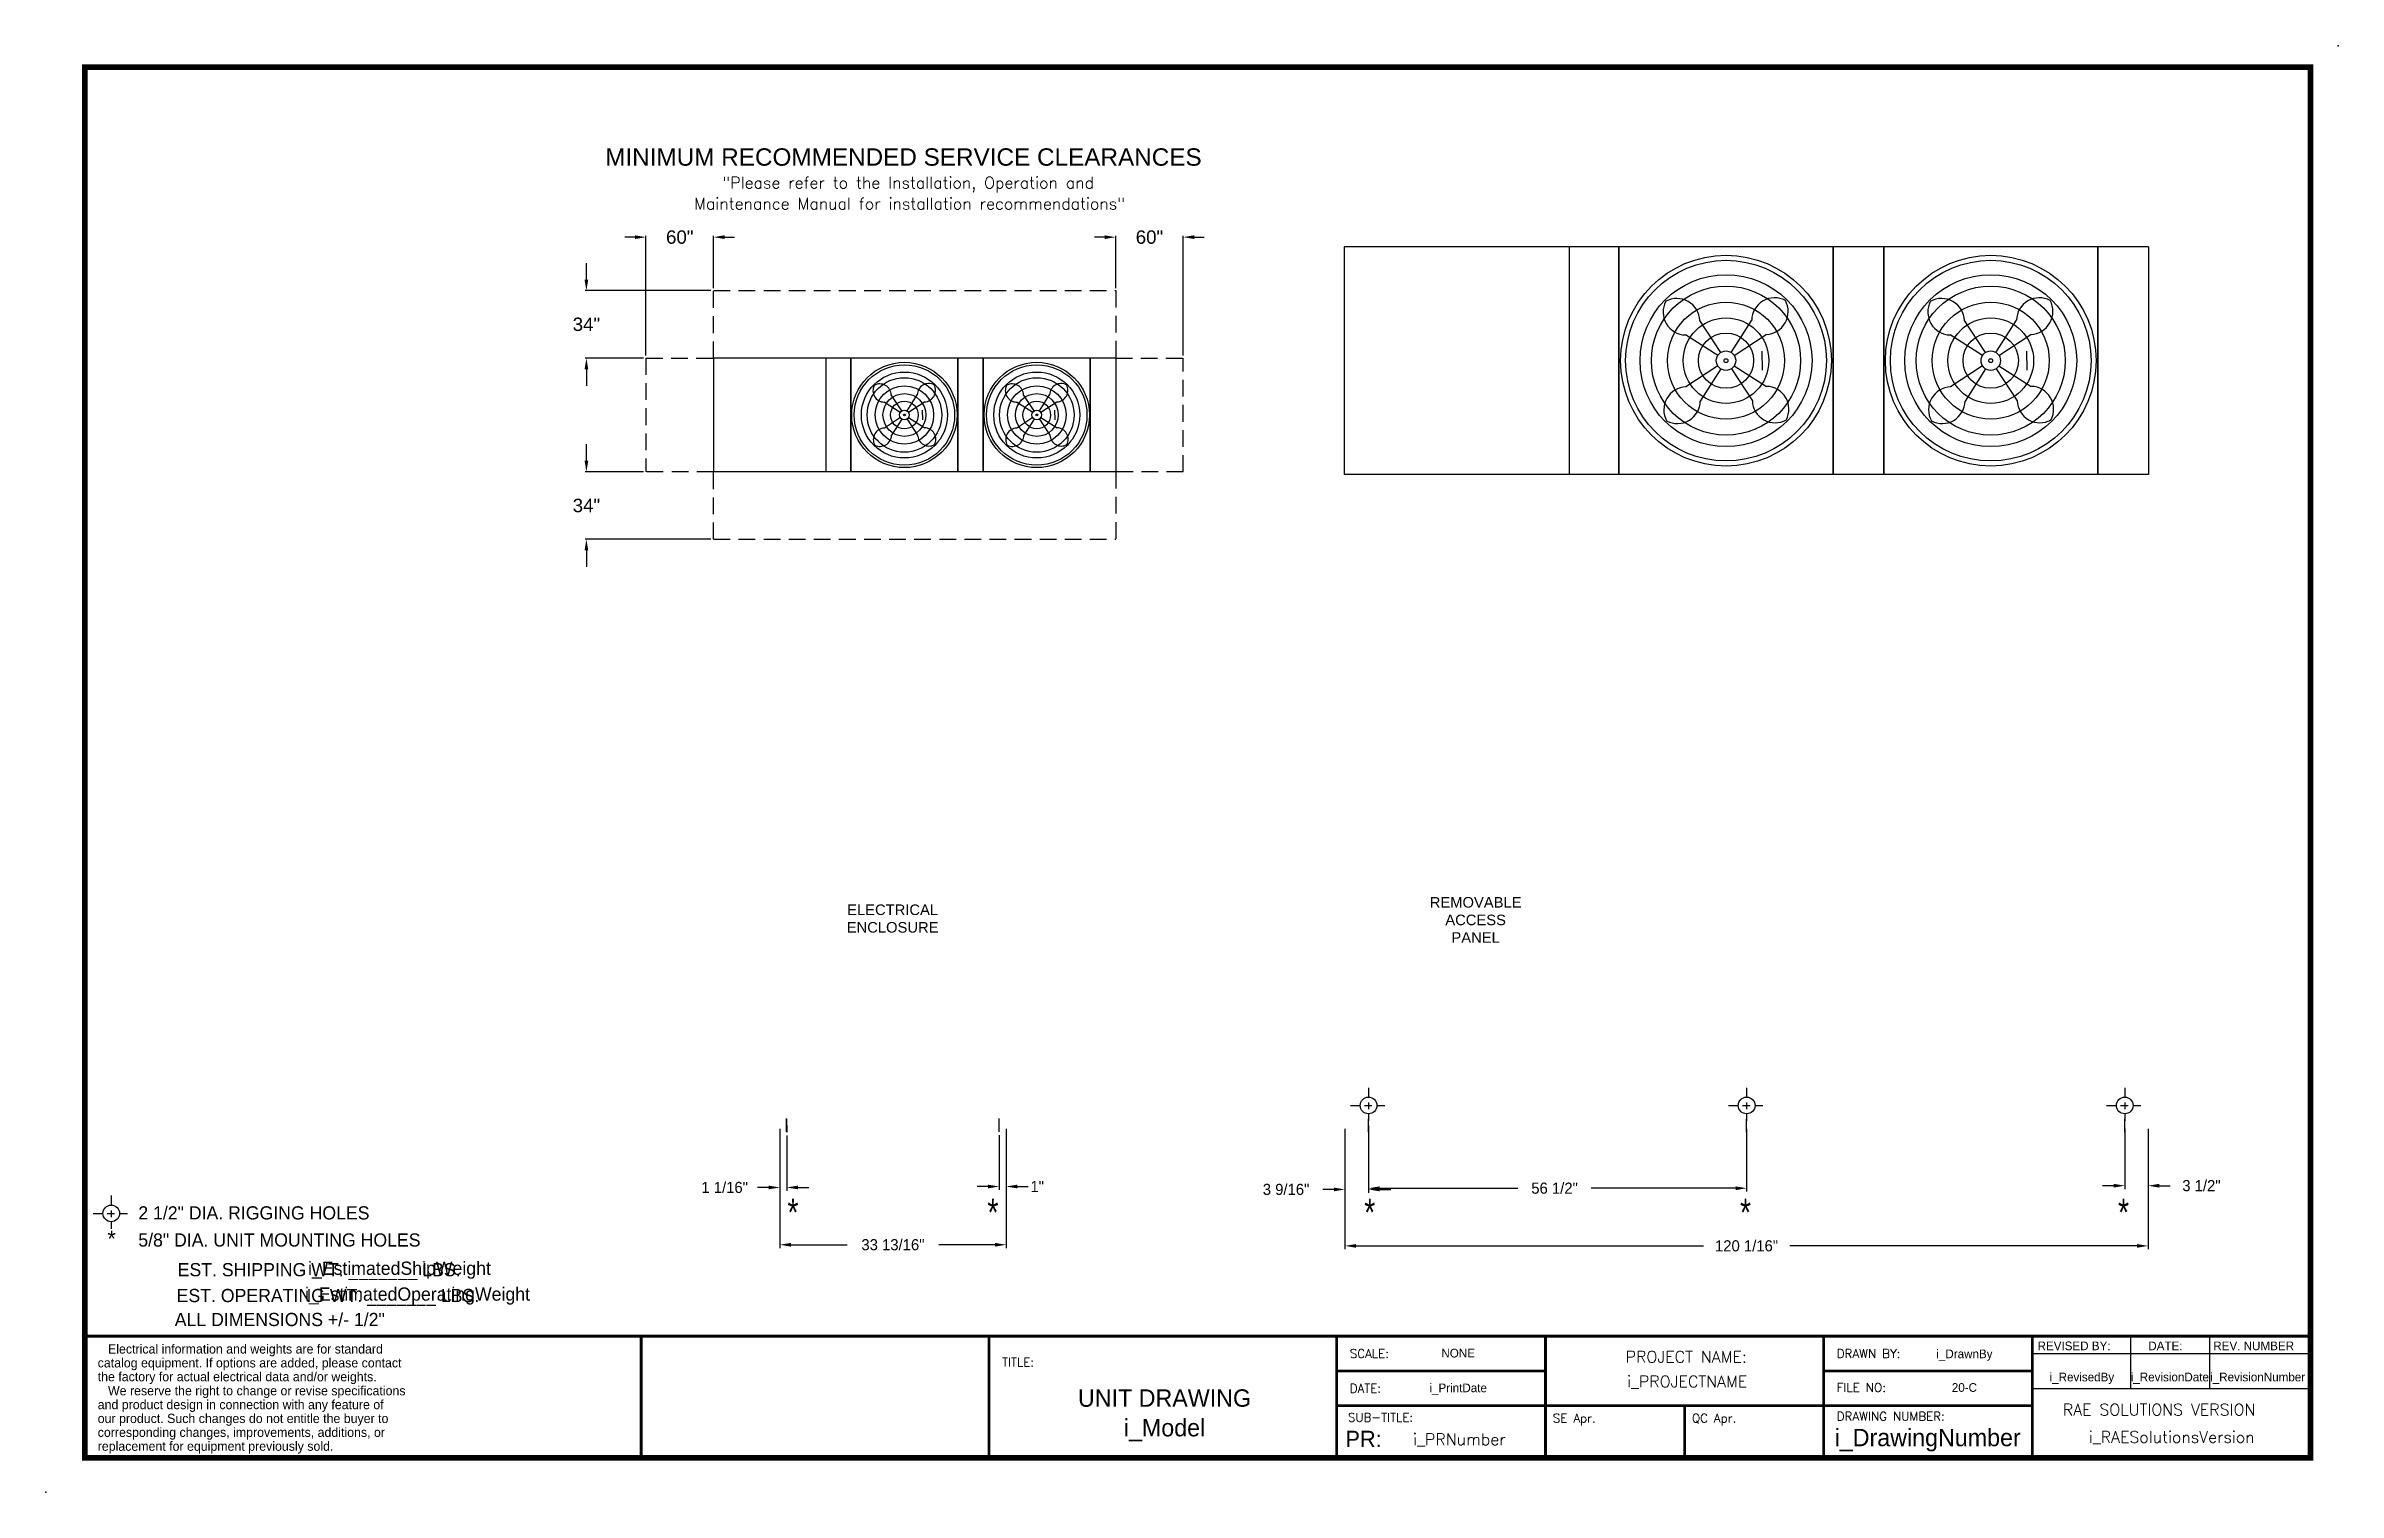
# Model space of a CAD drawing. Extents: x -20 to 322, y -9 to 207.
import ezdxf
from ezdxf.enums import TextEntityAlignment as Align

# ---------------------------------------------------------------- set-up
doc = ezdxf.new("R2010")
doc.units = 0
doc.header["$MEASUREMENT"] = 0
doc.linetypes.add('DASHED', pattern=[0.75, 0.5, -0.25])
doc.layers.get('0').update_dxf_attribs({"color": 1, "linetype": 'CONTINUOUS'})
doc.styles.add('dimentions', font='ARIAL.TTF')
doc.styles.add('SIMPLEX', font='SIMPLEX')
doc.styles.add('SLDTEXTSTYLE0', font='ARIAL.TTF', dxfattribs={"width": 0.75})
doc.dimstyles.get("Standard").update_dxf_attribs({"dimtxt": 1.66, "dimasz": 1.66, "dimexe": 0.5, "dimexo": 0.5, "dimgap": 0.5, "dimtad": 0, "dimtih": 1, "dimtoh": 1, "dimdec": 4, "dimzin": 0, "dimdsep": 46, "dimlunit": 5, "dimtxsty": 'STANDARD', "dimcen": 0.09, "dimadec": 0, "dimazin": 0, "dimtfac": 1, "dimtdec": 4, "dimtofl": 0, "dimtmove": 0, "dimatfit": 3, "dimfxl": 1, "dimfrac": 2, "dimtolj": 1, "dimtzin": 0, "dimarcsym": 0})

# ---------------------------------------------------------------- blocks, each defined once
blk = doc.blocks.new('*D20')
at = {"color": 0, "lineweight": -2}
for p, q in [((89.4, 45.24), (89.4, 27.41)), ((123.21, 45.24), (123.21, 27.41)), ((91.06, 27.91), (99.44, 27.91)), ((121.55, 27.91), (113.17, 27.91))]:
    blk.add_line(p, q, dxfattribs=at)
at = {"color": 0}
for points in [[(91.06, 28.19), (91.06, 27.63), (89.4, 27.91)], [(121.55, 28.19), (121.55, 27.63), (123.21, 27.91)]]:
    blk.add_solid(points, dxfattribs=at)
at = {"color": 0, "insert": (106.3, 27.91), "char_height": 1.66, "attachment_point": 5}
blk.add_mtext('\\A1;33 13/16"', dxfattribs=at)
blk = doc.blocks.new('*D21')
at = {"color": 0, "lineweight": -2}
for p, q in [((89.4, 45.24), (89.4, 35.97)), ((90.43, 44.24), (90.43, 35.97)), ((87.74, 36.47), (86.08, 36.47)), ((92.09, 36.47), (93.75, 36.47))]:
    blk.add_line(p, q, dxfattribs=at)
at = {"color": 0}
for points in [[(87.74, 36.75), (87.74, 36.2), (89.4, 36.47)], [(92.09, 36.75), (92.09, 36.2), (90.43, 36.47)]]:
    blk.add_solid(points, dxfattribs=at)
at = {"color": 0, "insert": (81.15, 36.47), "char_height": 1.66, "attachment_point": 5}
blk.add_mtext('\\A1;1 1/16"', dxfattribs=at)
blk = doc.blocks.new('*D22')
at = {"color": 0, "lineweight": -2}
for p, q in [((123.21, 45.24), (123.21, 36.12)), ((122.19, 44.3), (122.19, 36.12)), ((120.53, 36.62), (118.87, 36.62)), ((124.87, 36.62), (126.53, 36.62))]:
    blk.add_line(p, q, dxfattribs=at)
at = {"color": 0}
for points in [[(120.53, 36.89), (120.53, 36.34), (122.19, 36.62)], [(124.87, 36.89), (124.87, 36.34), (123.21, 36.62)]]:
    blk.add_solid(points, dxfattribs=at)
at = {"color": 0, "insert": (127.86, 36.62), "char_height": 1.66, "attachment_point": 5}
blk.add_mtext('\\A1;1"', dxfattribs=at)
blk = doc.blocks.new('*D23')
at = {"color": 0, "lineweight": -2}
for p, q in [((173.85, 45.24), (173.85, 27.24)), ((293.88, 45.24), (293.88, 27.24)), ((175.51, 27.74), (227.42, 27.74)), ((292.22, 27.74), (240.32, 27.74))]:
    blk.add_line(p, q, dxfattribs=at)
at = {"color": 0}
for points in [[(175.51, 28.02), (175.51, 27.47), (173.85, 27.74)], [(292.22, 28.02), (292.22, 27.47), (293.88, 27.74)]]:
    blk.add_solid(points, dxfattribs=at)
at = {"color": 0, "insert": (233.87, 27.74), "char_height": 1.66, "attachment_point": 5}
blk.add_mtext('\\A1;120 1/16"', dxfattribs=at)
blk = doc.blocks.new('*D24')
at = {"color": 0, "lineweight": -2}
for p, q in [((173.85, 45.24), (173.85, 35.68)), ((177.38, 45.24), (177.38, 35.68)), ((172.19, 36.18), (170.53, 36.18)), ((179.04, 36.18), (180.7, 36.18))]:
    blk.add_line(p, q, dxfattribs=at)
at = {"color": 0}
for points in [[(172.19, 36.46), (172.19, 35.9), (173.85, 36.18)], [(179.04, 36.46), (179.04, 35.9), (177.38, 36.18)]]:
    blk.add_solid(points, dxfattribs=at)
at = {"color": 0, "insert": (165.05, 36.18), "char_height": 1.66, "attachment_point": 5}
blk.add_mtext('\\A1;3 9/16"', dxfattribs=at)
blk = doc.blocks.new('*D25')
at = {"color": 0, "lineweight": -2}
for p, q in [((177.38, 45.24), (177.38, 35.86)), ((233.88, 45.24), (233.88, 35.86)), ((179.04, 36.36), (199.7, 36.36)), ((232.22, 36.36), (210.66, 36.36))]:
    blk.add_line(p, q, dxfattribs=at)
at = {"color": 0}
for points in [[(179.04, 36.64), (179.04, 36.08), (177.38, 36.36)], [(232.22, 36.64), (232.22, 36.08), (233.88, 36.36)]]:
    blk.add_solid(points, dxfattribs=at)
at = {"color": 0, "insert": (205.18, 36.36), "char_height": 1.66, "attachment_point": 5}
blk.add_mtext('\\A1;56 1/2"', dxfattribs=at)
blk = doc.blocks.new('*D26')
at = {"color": 0, "lineweight": -2}
for p, q in [((290.38, 45.24), (290.38, 36.24)), ((293.88, 45.24), (293.88, 36.24)), ((288.72, 36.74), (287.06, 36.74)), ((295.54, 36.74), (297.2, 36.74))]:
    blk.add_line(p, q, dxfattribs=at)
at = {"color": 0}
for points in [[(288.72, 37.02), (288.72, 36.46), (290.38, 36.74)], [(295.54, 37.02), (295.54, 36.46), (293.88, 36.74)]]:
    blk.add_solid(points, dxfattribs=at)
at = {"color": 0, "insert": (301.85, 36.74), "char_height": 1.66, "attachment_point": 5}
blk.add_mtext('\\A1;3 1/2"', dxfattribs=at)

msp = doc.modelspace()

# ---------------------------------------------------------------- linework, layer by layer
at = {"color": 1, "lineweight": 30, "ltscale": 5}
for p, q in [((67.73436, 178.54823), (66.2384, 178.54823)), ((69.39436, 160.83799), (69.39436, 178.72823)), ((79.48294, 170.92657), (79.48294, 178.72823)), ((79.48294, 170.92657), (79.48294, 178.72823)), ((81.14294, 178.54823), (82.6389, 178.54823)), ((137.92758, 178.54823), (136.43162, 178.54823)), ((139.58758, 170.92657), (139.58758, 178.72823)), ((139.58758, 170.92657), (139.58758, 178.72823)), ((149.67616, 160.83799), (149.67616, 178.72823)), ((151.33616, 178.54823), (152.83212, 178.54823)), ((293.94537, 177.08514), (173.73611, 177.08514)), ((173.73611, 177.08514), (173.73611, 143.08514)), ((207.36111, 177.08514), (207.36111, 143.08514)), ((214.79861, 177.08514), (214.79861, 143.08514)), ((214.79861, 143.08514), (214.79861, 177.08514)), ((246.79861, 177.08514), (246.79861, 143.08514)), ((246.79861, 143.08514), (246.79861, 177.08514)), ((254.36111, 177.08514), (254.36111, 143.08514)), ((254.36111, 143.08514), (254.36111, 177.08514)), ((286.36111, 177.08514), (286.36111, 143.08514)), ((286.36111, 143.08514), (286.36111, 177.08514)), ((293.94537, 177.08514), (293.94537, 143.08514)), ((60.49017, 172.21157), (60.49017, 174.67587)), ((79.10794, 170.55157), (60.31017, 170.55157)), ((236.14236, 161.52264), (236.20486, 158.64764)), ((275.70486, 161.52264), (275.76736, 158.64764)), ((69.01936, 160.46299), (60.31017, 160.46299)), ((69.01936, 160.46299), (60.31017, 160.46299)), ((60.49017, 158.80299), (60.49017, 156.33869)), ((79.48294, 160.46299), (79.48294, 143.46299)), ((139.58758, 160.46299), (79.48294, 160.46299)), ((96.29544, 160.46299), (96.29544, 143.46299)), ((100.01419, 160.46299), (100.01419, 143.46299)), ((100.01419, 143.46299), (100.01419, 160.46299)), ((116.01419, 160.46299), (116.01419, 143.46299)), ((116.01419, 143.46299), (116.01419, 160.46299)), ((119.79544, 160.46299), (119.79544, 143.46299)), ((119.79544, 143.46299), (119.79544, 160.46299)), ((135.79544, 160.46299), (135.79544, 143.46299)), ((135.79544, 143.46299), (135.79544, 160.46299)), ((139.58758, 160.46299), (139.58758, 143.46299)), ((110.68607, 152.68174), (110.71732, 151.24424)), ((130.46732, 152.68174), (130.49857, 151.24424)), ((60.49017, 145.12299), (60.49017, 147.58728)), ((69.01936, 143.46299), (60.31017, 143.46299)), ((69.01936, 143.46299), (60.31017, 143.46299)), ((139.58758, 143.46299), (79.48294, 143.46299)), ((293.94537, 143.08514), (173.73611, 143.08514)), ((79.10794, 133.3744), (60.31017, 133.3744)), ((60.49017, 131.7144), (60.49017, 129.25011)), ((90.41649, 44.79762), (90.41649, 46.79762)), ((90.42867, 44.73512), (90.42867, 46.73512)), ((90.42867, 45.73512), (90.42867, 44.73512)), ((122.19085, 44.79762), (122.19085, 46.79762)), ((177.38287, 44.73512), (177.38287, 46.73512)), ((177.38287, 45.73512), (177.38287, 44.73512)), ((233.88287, 44.73512), (233.88287, 46.73512)), ((290.38287, 44.73512), (290.38287, 46.73512))]:
    msp.add_line(p, q, dxfattribs=at)
at = {"color": 1, "linetype": 'DASHED', "lineweight": 30, "ltscale": 5}
for p, q in [((79.48294, 170.55157), (139.58758, 170.55157)), ((79.48294, 160.46299), (79.48294, 170.55157)), ((139.58758, 170.55157), (139.58758, 160.46299)), ((69.39436, 160.46299), (69.39436, 143.46299)), ((69.39436, 160.46299), (79.48294, 160.46299)), ((139.58758, 160.46299), (149.67616, 160.46299)), ((149.67616, 143.46299), (149.67616, 160.46299)), ((79.48294, 143.46299), (69.39436, 143.46299)), ((79.48294, 133.3744), (79.48294, 143.46299)), ((139.58758, 143.46299), (139.58758, 133.3744)), ((149.67616, 143.46299), (139.58758, 143.46299)), ((79.48294, 133.3744), (139.58758, 133.3744))]:
    msp.add_line(p, q, dxfattribs=at)
at = {"color": 1, "lineweight": 30}
for p, q in [((230.00256, 161.29864), (226.86462, 166.08209)), ((231.57669, 161.31023), (234.64381, 166.13939)), ((269.56506, 161.29864), (266.42712, 166.08209)), ((271.13919, 161.31023), (274.20631, 166.13939)), ((229.57351, 160.86323), (224.74436, 163.93035)), ((232.0121, 160.88119), (236.79555, 164.01913)), ((269.13601, 160.86323), (264.30686, 163.93035)), ((271.5746, 160.88119), (276.35805, 164.01913)), ((229.58511, 159.28909), (224.80166, 156.15116)), ((230.02052, 158.86005), (226.9534, 154.03089)), ((231.59466, 158.87165), (234.73259, 154.0882)), ((232.0237, 159.30706), (236.85286, 156.23993)), ((269.14761, 159.28909), (264.36416, 156.15116)), ((269.58302, 158.86005), (266.5159, 154.03089)), ((271.15716, 158.87165), (274.29509, 154.0882)), ((271.5862, 159.30706), (276.41536, 156.23993)), ((107.61617, 152.56973), (106.0472, 154.96146)), ((108.40324, 152.57553), (109.9368, 154.99011)), ((127.39742, 152.56973), (125.82845, 154.96146)), ((128.18449, 152.57553), (129.71805, 154.99011)), ((107.40165, 152.35203), (104.98707, 153.88559)), ((107.40745, 151.56496), (105.01572, 149.99599)), ((107.62515, 151.35044), (106.09159, 148.93586)), ((108.41222, 151.35624), (109.98119, 148.96451)), ((108.62094, 152.36101), (111.01267, 153.92998)), ((108.62674, 151.57394), (111.04132, 150.04038)), ((127.1829, 152.35203), (124.76832, 153.88559)), ((127.1887, 151.56496), (124.79697, 149.99599)), ((127.4064, 151.35044), (125.87284, 148.93586)), ((128.19347, 151.35624), (129.76244, 148.96451)), ((128.40219, 152.36101), (130.79392, 153.92998)), ((128.40799, 151.57394), (130.82257, 150.04038))]:
    msp.add_line(p, q, dxfattribs=at)
at = {"lineweight": 30}
for p, q in [((177.38287, 51.39133), (177.38287, 50.0805)), ((233.88287, 51.39133), (233.88287, 50.0805)), ((290.38287, 51.39133), (290.38287, 50.0805)), ((174.66705, 48.73512), (175.99643, 48.73512)), ((176.76339, 48.73512), (177.88435, 48.73512)), ((177.38287, 49.15998), (177.38287, 48.16865)), ((178.65132, 48.73512), (179.78707, 48.73512)), ((231.16705, 48.73512), (232.49643, 48.73512)), ((233.26339, 48.73512), (234.38435, 48.73512)), ((233.88287, 49.15998), (233.88287, 48.16865)), ((235.15132, 48.73512), (236.28707, 48.73512)), ((287.66705, 48.73512), (288.99643, 48.73512)), ((289.76339, 48.73512), (290.88435, 48.73512)), ((290.38287, 49.15998), (290.38287, 48.16865)), ((291.65132, 48.73512), (292.78707, 48.73512)), ((177.38287, 47.46056), (177.38287, 46.42681)), ((233.88287, 47.46056), (233.88287, 46.42681)), ((290.38287, 47.46056), (290.38287, 46.42681)), ((-10.51236, 35.25404), (-10.51236, 33.94322)), ((-13.22818, 32.59784), (-11.89881, 32.59784)), ((-11.13184, 32.59784), (-10.01088, 32.59784)), ((-10.51236, 33.02269), (-10.51236, 32.03137)), ((-10.51236, 31.32327), (-10.51236, 30.28953)), ((-9.24392, 32.59784), (-8.10816, 32.59784)), ((68.67887, -3.95), (68.67887, 14.24125)), ((120.65387, -3.95), (120.65387, 14.24125)), ((172.62887, 14.24125), (276.57887, 14.24125)), ((172.62887, -3.95), (172.62887, 14.24125)), ((203.81387, 14.24125), (203.81387, -3.95)), ((245.39387, 14.24125), (245.39387, 3.84625)), ((276.57887, 14.24125), (276.57887, -3.95)), ((276.57887, 14.24125), (318.15887, 14.24125)), ((276.57887, 14.24125), (276.57887, 11.6425)), ((291.25003, 14.24125), (291.25003, 6.445)), ((303.06539, 14.24125), (303.06539, 6.445)), ((276.57887, 11.6425), (318.15887, 11.6425)), ((203.81387, 9.04375), (172.62887, 9.04375)), ((245.39387, 9.04375), (276.57887, 9.04375)), ((245.39387, 3.84625), (245.39387, 9.04375)), ((276.57887, 3.84625), (172.62887, 3.84625)), ((224.60387, 3.84625), (224.60387, -3.95)), ((245.39387, 3.84625), (245.39387, -3.95)), ((276.57887, 6.445), (318.15887, 6.445))]:
    msp.add_line(p, q, dxfattribs=at)
at = {"const_width": 0.8316}
msp.add_lwpolyline([(-14.48113, -3.95), (318.15887, -3.95), (318.15887, 203.95), (-14.48113, 203.95), (-14.48113, -3.95)], dxfattribs=at)
at = {"lineweight": 30, "const_width": 0.4158}
for points in [[(69.17048, 14.24125), (-14.48113, 14.24125)], [(318.15887, 14.24125), (68.67887, 14.24125), (68.67887, -3.95)], [(120.65387, 14.24125), (120.65387, -3.95)], [(172.62887, 14.24125), (172.62887, -3.95)], [(203.81387, 14.24125), (203.81387, -3.95)], [(245.39387, 14.24125), (245.39387, -3.95)], [(276.57887, -3.95), (276.57887, 14.24125), (318.15887, 14.24125)], [(203.81387, 9.04375), (172.62887, 9.04375)], [(276.57887, 9.04375), (245.39387, 9.04375), (245.39387, -3.95)], [(276.57887, 3.84625), (172.62887, 3.84625)], [(224.60387, 3.84625), (224.60387, -3.95)]]:
    msp.add_lwpolyline(points, dxfattribs=at)
at = {"color": 1, "lineweight": 30}
for centre, radius in [((230.79861, 160.08514), 15.75), ((230.79861, 160.08514), 14.99997), ((270.36111, 160.08514), 15.75), ((270.36111, 160.08514), 14.99997), ((230.79861, 160.08514), 12.85177), ((270.36111, 160.08514), 12.85177), ((230.79861, 160.08514), 11.13912), ((230.79861, 160.08514), 8.73857), ((270.36111, 160.08514), 11.13912), ((270.36111, 160.08514), 8.73857), ((230.79861, 160.08514), 6.40143), ((270.36111, 160.08514), 6.40143), ((230.79861, 160.08514), 4.13262), ((230.79861, 160.08514), 1.4513), ((270.36111, 160.08514), 4.13262), ((270.36111, 160.08514), 1.4513), ((108.01419, 151.96299), 7.875), ((108.01419, 151.96299), 7.49999), ((108.01419, 151.96299), 6.42589), ((127.79544, 151.96299), 7.875), ((127.79544, 151.96299), 7.49999), ((127.79544, 151.96299), 6.42589), ((230.79861, 160.08514), 0.28645), ((270.36111, 160.08514), 0.28645), ((108.01419, 151.96299), 5.56956), ((108.01419, 151.96299), 4.36928), ((108.01419, 151.96299), 3.20072), ((127.79544, 151.96299), 5.56956), ((127.79544, 151.96299), 4.36928), ((127.79544, 151.96299), 3.20072), ((108.01419, 151.96299), 2.06631), ((108.01419, 151.96299), 0.72565), ((108.01419, 151.96299), 0.14323), ((127.79544, 151.96299), 2.06631), ((127.79544, 151.96299), 0.72565), ((127.79544, 151.96299), 0.14323)]:
    msp.add_circle(centre, radius, dxfattribs=at)
at = {"color": 1, "lineweight": 30, "ltscale": 5}
for centre in [(177.38287, 48.73512), (233.88287, 48.73512), (290.38287, 48.73512)]:
    msp.add_circle(centre, 1.25, dxfattribs=at)
at = {"lineweight": 30}
msp.add_circle((-10.51236, 32.59784), 1.2465, dxfattribs=at)
at = {"color": 1, "lineweight": 30}
for centre, radius, start, end in [((224.82456, 167.35601), 3.4266, 152.1444669, 268.6588262), ((223.44052, 165.95143), 3.4266, 2.185287, 118.6996463), ((238.06947, 166.05919), 3.4266, 62.1444669, 178.6588262), ((236.66489, 167.44323), 3.4266, 272.185287, 28.6996463), ((264.38706, 167.35601), 3.4266, 152.1444669, 268.6588262), ((263.00302, 165.95143), 3.4266, 2.185287, 118.6996463), ((277.63197, 166.05919), 3.4266, 62.1444669, 178.6588262), ((276.22739, 167.44323), 3.4266, 272.185287, 28.6996463), ((105.02717, 155.59842), 1.7133, 152.1444669, 268.6588262), ((104.33515, 154.89613), 1.7133, 2.185287, 118.6996463), ((111.64963, 154.95001), 1.7133, 62.1444669, 178.6588262), ((110.94734, 155.64203), 1.7133, 272.185287, 28.6996463), ((124.80842, 155.59842), 1.7133, 152.1444669, 268.6588262), ((124.1164, 154.89613), 1.7133, 2.185287, 118.6996463), ((131.43088, 154.95001), 1.7133, 62.1444669, 178.6588262), ((130.72859, 155.64203), 1.7133, 272.185287, 28.6996463), ((224.93232, 152.72706), 3.4266, 92.185287, 208.6996463), ((236.77265, 152.81428), 3.4266, 332.1444669, 88.6588262), ((264.49482, 152.72706), 3.4266, 92.185287, 208.6996463), ((276.33515, 152.81428), 3.4266, 332.1444669, 88.6588262), ((223.52774, 154.11109), 3.4266, 242.1444669, 358.6588262), ((238.15669, 154.21886), 3.4266, 182.185287, 298.6996463), ((263.09024, 154.11109), 3.4266, 242.1444669, 358.6588262), ((277.71919, 154.21886), 3.4266, 182.185287, 298.6996463), ((105.08105, 148.28394), 1.7133, 92.185287, 208.6996463), ((104.37876, 148.97596), 1.7133, 242.1444669, 358.6588262), ((111.69324, 149.02984), 1.7133, 182.185287, 298.6996463), ((111.00122, 148.32755), 1.7133, 332.1444669, 88.6588262), ((124.8623, 148.28394), 1.7133, 92.185287, 208.6996463), ((124.16001, 148.97596), 1.7133, 242.1444669, 358.6588262), ((131.47449, 149.02984), 1.7133, 182.185287, 298.6996463), ((130.78247, 148.32755), 1.7133, 332.1444669, 88.6588262)]:
    msp.add_arc(centre, radius, start, end, dxfattribs=at)
for p in [(322.28099, 207.1526), (276.57887, -3.95), (-20.29527, -9.07783)]:
    msp.add_point(p)
at = {"color": 1, "lineweight": 30, "ltscale": 5}
for points in [[(67.73436, 178.8249), (67.73436, 178.27156), (69.39436, 178.54823)], [(81.14294, 178.8249), (81.14294, 178.27156), (79.48294, 178.54823)], [(137.92758, 178.8249), (137.92758, 178.27156), (139.58758, 178.54823)], [(151.33616, 178.8249), (151.33616, 178.27156), (149.67616, 178.54823)], [(60.2135, 172.21157), (60.76683, 172.21157), (60.49017, 170.55157)], [(60.2135, 158.80299), (60.76683, 158.80299), (60.49017, 160.46299)], [(60.2135, 145.12299), (60.76683, 145.12299), (60.49017, 143.46299)], [(60.2135, 131.7144), (60.76683, 131.7144), (60.49017, 133.3744)]]:
    msp.add_solid(points, dxfattribs=at)

# ---------------------------------------------------------------- texts
at = {"lineweight": 30}
for s, height, style, p in [('MINIMUM RECOMMENDED SERVICE CLEARANCES', 2.59875, 'dimentions', (63.29459, 189.22959)), ('TITLE:', 1.299375, 'SIMPLEX', (122.60293, 9.69344)), ('SCALE:', 1.299375, 'SIMPLEX', (174.57793, 10.99281)), ('DRAWN BY:', 1.299375, 'SIMPLEX', (247.34293, 10.99281)), ('DATE:', 1.299375, 'SIMPLEX', (174.57793, 5.79531)), ('FILE NO:', 1.299375, 'SIMPLEX', (247.34293, 5.92094)), ('RAE SOLUTIONS VERSION', 1.72557, 'SIMPLEX', (281.13434, 2.39873)), ('SUB-TITLE:', 1.299375, 'SIMPLEX', (174.29637, 1.45524)), ('SE Apr.', 1.299375, 'SIMPLEX', (204.91869, 1.33449)), ('QC Apr.', 1.299375, 'SIMPLEX', (225.70869, 1.33449)), ('DRAWING NUMBER:', 1.299375, 'SIMPLEX', (247.34293, 1.61302))]:
    msp.add_text(s, height=height, dxfattribs=dict(at, style=style)).set_placement(p)
at = {"lineweight": 30, "style": 'SIMPLEX'}
for s, p in [('"Please refer to the Installation, Operation and', (108.57978, 185.82407)), ('Maintenance Manual for installation recommendations"', (108.78559, 182.69634)), ('PROJECT NAME:', (224.86486, 10.29993)), ('i_PROJECTNAME', (224.99607, 6.60649)), ('i_RAESolutionsVersion', (297.41176, -1.70139)), ('i_PRNumber', (190.95416, -2.03558))]:
    msp.add_text(s, height=1.72557, dxfattribs=at).set_placement(p, align=Align.CENTER)
at = {"lineweight": 30}
for s, height, p in [('2 1/2" DIA. RIGGING HOLES', 1.97505, (-6.47558, 31.68779)), ('5/8" DIA. UNIT MOUNTING HOLES', 1.97505, (-6.47558, 27.63668)), ('catalog equipment. If options are added, please contact', 1.3816372, (-12.54406, 9.57097)), ('   Electrical information and weights are for standard', 1.3816372, (-12.54406, 11.64343)), ('REVISED BY:', 1.299375, (277.35882, 12.14651)), ('DATE:', 1.299375, (293.90546, 12.14651)), ('REV. NUMBER', 1.299375, (303.62237, 12.14651)), ('the factory for actual electrical data and/or weights.', 1.3816372, (-12.54406, 7.49852)), ('   We reserve the right to change or revise specifications', 1.3816372, (-12.54406, 5.39993)), ('and product design in connection with any feature of', 1.3816372, (-12.54406, 3.32747)), ('our product. Such changes do not entitle the buyer to', 1.3816372, (-12.54406, 1.25502)), ('corresponding changes, improvements, additions, or ', 1.3816372, (-12.54406, -0.81744)), ('replacement for equipment previously sold.', 1.3816372, (-12.54406, -2.8899))]:
    msp.add_text(s, height=height, dxfattribs=at).set_placement(p)
for s, height, p in [('*', 2.43067, (-10.46107, 27.60247)), ('EST. SHIPPING WT. _______ LBS.', 1.97505, (20.54464, 23.19839)), ('i_EstimatedShipWeight', 1.9773167, (32.5491, 23.41414)), ('EST. OPERATING WT. _______ LBS.', 1.97505, (21.8561, 19.33506)), ('i_EstimatedOperatingWeight', 1.97505, (35.25158, 19.55081)), ('ALL DIMENSIONS +/- 1/2"', 1.97505, (14.66445, 15.75068)), ('NONE', 1.299375, (190.7719, 11.06146)), ('i_DrawnBy', 1.299375, (266.42783, 10.95)), ('i_PrintDate', 1.299375, (190.7719, 5.86396)), ('20-C', 1.299375, (266.42783, 5.92272)), ('i_RevisedBy', 1.299375, (283.98076, 7.48734)), ('i_RevisionDate', 1.299375, (297.12778, 7.48734)), ('i_RevisionNumber', 1.299375, (310.24953, 7.48734)), ('UNIT DRAWING', 2.59875, (146.88695, 3.69374)), ('i_Model', 2.59875, (146.88695, -0.73545)), ('i_DrawingNumber', 2.59875, (260.93888, -2.21122))]:
    msp.add_text(s, height=height, dxfattribs=at).set_placement(p, align=Align.CENTER)
msp.add_text('PR:', height=2.436328, dxfattribs=at).set_placement((179.34793, -2.33582), align=Align.RIGHT)
at = {"color": 1, "lineweight": 30}
for s, insert, char_height, attachment_point, style in [('\\A1;60"', (74.43865, 178.54823), 2, 5, 'dimentions'), ('\\A1;60"', (144.63187, 178.54823), 2, 5, 'dimentions'), ('\\A1;34"', (60.49017, 165.50728), 2, 5, 'dimentions'), ('\\A1;34"', (60.49017, 138.41869), 2, 5, 'dimentions'), ('ELECTRICAL\\PENCLOSURE', (106.25317, 76.67064), 1.577, 5, 'dimentions'), ('\\pi-3.377,l3.377,t3.377;REMOVABLE\\PACCESS\\PPANEL', (193.38005, 76.47617), 1.577, 5, 'dimentions'), ('*', (90.53344, 34.78884), 4.05156, 1, 'SLDTEXTSTYLE0'), ('*', (176.73199, 34.78884), 4.05156, 1, 'SLDTEXTSTYLE0')]:
    msp.add_mtext(s, dxfattribs=dict(at, insert=insert, char_height=char_height, attachment_point=attachment_point, style=style))
at = {"color": 1, "lineweight": 30, "extrusion": (0, 0, -1), "char_height": 4.05156, "attachment_point": 1, "text_direction": (-1, 0, 0), "style": 'SLDTEXTSTYLE0'}
for insert in [(122.07389, 34.78884), (234.53375, 34.78884), (291.03375, 34.78884)]:
    msp.add_mtext('*', dxfattribs=dict(at, insert=insert))

# ---------------------------------------------------------------- dimensions: what is measured, and where the dimension line sits
for base, p1, p2, picture, middle in [((89.3974169301, 36.4726010243), (90.4286669301, 44.7351234568), (89.3974169301, 45.7351234568), '*D21', (81.1507502634, 36.4726010243)), ((123.20992, 27.90988), (89.39742, 45.73512), (123.20992, 45.73512), '*D20', (106.30367, 27.90988)), ((123.20992, 36.61638), (122.19085, 44.79762), (123.20992, 45.73512), '*D22', (127.85992, 36.61638)), ((173.8516190075, 36.1815204095), (177.3828690075, 45.7351234568), (173.8516190075, 45.7351234568), '*D24', (165.0516190075, 36.1815204095)), ((293.8828690075, 27.7423412807), (173.8516190075, 45.7351234568), (293.8828690075, 45.7351234568), '*D23', (233.8672440075, 27.7423412807)), ((293.88287, 36.74023), (290.38287, 45.73512), (293.88287, 45.73512), '*D26', (301.85287, 36.74023))]:
    dim = msp.add_linear_dim(base=base, p1=p1, p2=p2, dimstyle='Standard', override={"dimpost": '"'})
    dim.commit()
    dim.dimension.update_dxf_attribs({"geometry": picture, "text_midpoint": middle})
dim = msp.add_linear_dim(base=(233.88287, 36.36152), p1=(177.38287, 45.73512), p2=(233.88287, 45.73512), dimstyle='Standard', override={"dimpost": '"'})
dim.commit()
dim.dimension.update_dxf_attribs({"geometry": '*D25', "text_midpoint": (205.17864, 36.36152), "dimtype": 160})

doc.saveas('drawing.dxf')
